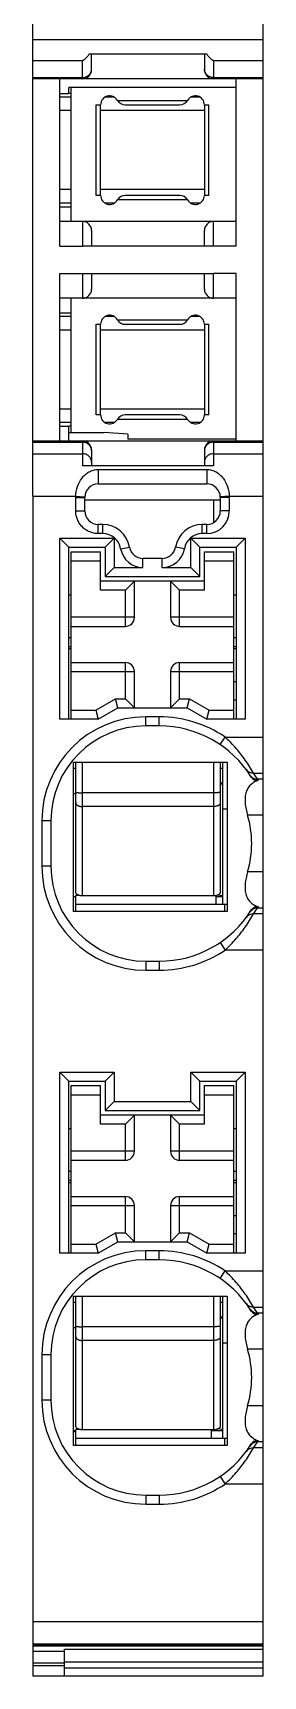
# Model space of a CAD drawing. Header units: millimetres. Extents: x 232 to 245, y 345 to 526.
# Drawn here: x 232.1 to 244.8, y 344.9 to 435.7 of the extents above; entities that cross this region are included whole.
import ezdxf

# ---------------------------------------------------------------- set-up
doc = ezdxf.new("R2010")
doc.units = ezdxf.units.MM
doc.header["$LTSCALE"] = 23.1
for name, color, linetype in [('0207B17700_DXF_CONTINUOUS_LINE', 7, 'CONTINUOUS'), ('0207B21300_DXF_CONTINUOUS_LINE', 7, 'CONTINUOUS'), ('0207L2XX00_DXF_CONTINUOUS_LINE', 7, 'CONTINUOUS'), ('0207P8XX00_DXF_CONTINUOUS_LINE', 7, 'CONTINUOUS')]:
    doc.layers.add(name, color=color, linetype=linetype)

msp = doc.modelspace()

# ---------------------------------------------------------------- linework, layer by layer
at = {"layer": '0207B17700_DXF_CONTINUOUS_LINE', "linetype": 'Continuous'}
for p, q in [((234.199, 425.235), (234.199, 432.638)), ((235.574, 431.672), (235.824, 431.672)), ((235.574, 426.672), (235.574, 431.672)), ((235.824, 426.672), (235.824, 431.672)), ((236.757, 431.922), (240.64, 431.922)), ((237.19, 431.672), (240.207, 431.672)), ((241.573, 431.672), (241.823, 431.672)), ((241.573, 431.672), (241.573, 426.672)), ((241.823, 426.672), (241.823, 431.672)), ((235.824, 426.672), (235.574, 426.672)), ((240.64, 426.422), (236.757, 426.422)), ((240.207, 426.672), (237.19, 426.672)), ((241.823, 426.672), (241.573, 426.672)), ((234.199, 413.579), (234.199, 420.985)), ((235.574, 419.547), (235.824, 419.547)), ((235.574, 414.547), (235.574, 419.547)), ((235.824, 414.547), (235.824, 419.547)), ((236.757, 419.797), (240.64, 419.797)), ((237.19, 419.547), (240.207, 419.547)), ((241.573, 419.547), (241.823, 419.547)), ((241.573, 419.547), (241.573, 414.547)), ((241.823, 414.547), (241.823, 419.547)), ((235.824, 414.547), (235.574, 414.547)), ((240.64, 414.297), (236.757, 414.297)), ((240.207, 414.547), (237.19, 414.547)), ((241.823, 414.547), (241.573, 414.547)), ((234.449, 387.11), (234.449, 387.985)), ((234.675, 387.985), (234.449, 387.985)), ((242.199, 387.98), (242.199, 387.485)), ((242.824, 387.485), (234.449, 387.485)), ((242.699, 387.11), (242.699, 387.485)), ((234.449, 357.61), (234.449, 358.484)), ((234.677, 358.484), (234.449, 358.484)), ((242.824, 357.984), (234.449, 357.984)), ((241.949, 358.469), (241.949, 357.984)), ((242.699, 357.61), (242.699, 357.984))]:
    msp.add_line(p, q, dxfattribs=at)
for centre, start, end in [((236.324, 431.672), 30, 180), ((241.073, 431.672), 0, 150), ((237.19, 432.172), 210, 270), ((240.207, 432.172), 270, 330), ((236.324, 426.672), 180, 330), ((237.19, 426.172), 90, 150), ((240.207, 426.172), 30, 90), ((241.073, 426.672), 210, 0), ((236.324, 419.547), 30, 180), ((237.19, 420.047), 210, 270), ((240.207, 420.047), 270, 330), ((241.073, 419.547), 0, 150), ((236.324, 414.547), 180, 330), ((237.19, 414.047), 90, 150), ((240.207, 414.047), 30, 90), ((241.073, 414.547), 210, 0)]:
    msp.add_arc(centre, 0.5, start, end, dxfattribs=at)
at = {"layer": '0207B21300_DXF_CONTINUOUS_LINE', "linetype": 'Continuous'}
for p, q in [((242.074, 409.857), (242.074, 408.585)), ((234.449, 388.165), (234.449, 395.36)), ((234.824, 387.969), (234.824, 395.36)), ((242.074, 395.36), (242.074, 387.969)), ((242.449, 395.36), (242.449, 388.165)), ((242.074, 393.663), (234.824, 393.663)), ((242.074, 392.907), (234.824, 392.907)), ((242.074, 387.969), (234.824, 387.969)), ((234.449, 358.665), (234.449, 365.86)), ((234.824, 358.469), (234.824, 365.86)), ((242.074, 365.86), (242.074, 358.469)), ((242.449, 365.86), (242.449, 358.665)), ((242.074, 364.163), (234.824, 364.163)), ((242.074, 363.407), (234.824, 363.407)), ((242.074, 358.469), (234.824, 358.469))]:
    msp.add_line(p, q, dxfattribs=at)
for points, knots in [([(234.449, 393.698), (234.449, 393.697), (234.449, 393.696), (234.451, 393.694), (234.453, 393.693), (234.456, 393.691), (234.46, 393.689), (234.465, 393.688), (234.471, 393.686), (234.48, 393.684), (234.494, 393.681), (234.513, 393.679), (234.535, 393.676), (234.559, 393.673), (234.587, 393.671), (234.616, 393.669), (234.648, 393.667), (234.693, 393.666), (234.752, 393.664), (234.799, 393.663), (234.824, 393.663)], [0, 0, 0, 0, 0.004604, 0.010294, 0.017686, 0.027052, 0.038515, 0.052121, 0.067886, 0.085798, 0.127962, 0.178311, 0.236419, 0.301763, 0.373739, 0.451673, 0.534832, 0.622425, 0.807547, 1, 1, 1, 1]), ([(242.449, 393.698), (242.449, 393.697), (242.448, 393.696), (242.447, 393.694), (242.445, 393.693), (242.441, 393.691), (242.437, 393.689), (242.432, 393.688), (242.427, 393.686), (242.417, 393.684), (242.404, 393.681), (242.385, 393.679), (242.363, 393.676), (242.338, 393.673), (242.311, 393.671), (242.281, 393.669), (242.25, 393.667), (242.205, 393.666), (242.146, 393.664), (242.098, 393.663), (242.074, 393.663)], [0, 0, 0, 0, 0.004604, 0.010294, 0.017686, 0.027052, 0.038515, 0.052121, 0.067886, 0.085798, 0.127962, 0.178311, 0.236419, 0.301763, 0.373739, 0.451673, 0.534832, 0.622425, 0.807547, 1, 1, 1, 1]), ([(234.449, 393.103), (234.449, 393.097), (234.45, 393.084), (234.456, 393.064), (234.465, 393.046), (234.477, 393.027), (234.493, 393.01), (234.512, 392.993), (234.534, 392.978), (234.559, 392.964), (234.586, 392.951), (234.626, 392.935), (234.681, 392.92), (234.751, 392.909), (234.799, 392.907), (234.824, 392.907)], [0, 0, 0, 0, 0.042111, 0.085265, 0.130392, 0.178241, 0.229345, 0.284029, 0.342434, 0.404545, 0.47022, 0.539213, 0.685683, 0.84064, 1, 1, 1, 1]), ([(242.449, 393.103), (242.449, 393.097), (242.448, 393.084), (242.442, 393.064), (242.433, 393.046), (242.42, 393.027), (242.404, 393.01), (242.385, 392.993), (242.363, 392.978), (242.339, 392.964), (242.311, 392.951), (242.271, 392.935), (242.216, 392.92), (242.146, 392.909), (242.098, 392.907), (242.074, 392.907)], [0, 0, 0, 0, 0.042111, 0.085265, 0.130392, 0.178241, 0.229345, 0.284029, 0.342434, 0.404545, 0.47022, 0.539213, 0.685683, 0.84064, 1, 1, 1, 1]), ([(234.465, 388.108), (234.46, 388.117), (234.454, 388.131), (234.45, 388.151), (234.449, 388.16), (234.449, 388.165)], [0, 0, 0, 0, 0.512522, 0.757979, 1, 1, 1, 1]), ([(234.577, 388.017), (234.564, 388.023), (234.546, 388.033), (234.524, 388.047), (234.496, 388.068), (234.476, 388.089), (234.465, 388.108)], [0, 0, 0, 0, 0.284999, 0.418891, 0.54687, 1, 1, 1, 1]), ([(234.675, 387.985), (234.657, 387.989), (234.624, 387.998), (234.592, 388.01), (234.577, 388.017)], [0, 0, 0, 0, 0.516049, 1, 1, 1, 1]), ([(234.824, 387.969), (234.798, 387.969), (234.748, 387.971), (234.699, 387.979), (234.675, 387.985)], [0, 0, 0, 0, 0.507613, 1, 1, 1, 1]), ([(242.199, 387.98), (242.178, 387.976), (242.137, 387.97), (242.095, 387.969), (242.074, 387.969)], [0, 0, 0, 0, 0.494752, 1, 1, 1, 1]), ([(242.321, 388.017), (242.302, 388.009), (242.262, 387.994), (242.221, 387.984), (242.199, 387.98)], [0, 0, 0, 0, 0.481576, 1, 1, 1, 1]), ([(242.449, 388.165), (242.449, 388.158), (242.447, 388.144), (242.441, 388.123), (242.43, 388.103), (242.415, 388.083), (242.397, 388.065), (242.375, 388.047), (242.349, 388.031), (242.331, 388.022), (242.321, 388.017)], [0, 0, 0, 0, 0.101905, 0.206755, 0.31714, 0.435053, 0.561832, 0.698195, 0.844333, 1, 1, 1, 1]), ([(234.449, 364.198), (234.449, 364.197), (234.449, 364.196), (234.451, 364.194), (234.453, 364.193), (234.456, 364.191), (234.46, 364.189), (234.465, 364.188), (234.471, 364.186), (234.48, 364.184), (234.494, 364.181), (234.513, 364.179), (234.535, 364.176), (234.559, 364.173), (234.587, 364.171), (234.616, 364.169), (234.648, 364.167), (234.693, 364.166), (234.752, 364.164), (234.799, 364.163), (234.824, 364.163)], [0, 0, 0, 0, 0.004604, 0.010294, 0.017686, 0.027052, 0.038515, 0.052121, 0.067886, 0.085798, 0.127962, 0.178311, 0.236419, 0.301763, 0.373739, 0.451673, 0.534832, 0.622425, 0.807547, 1, 1, 1, 1]), ([(242.449, 364.198), (242.449, 364.197), (242.448, 364.196), (242.447, 364.194), (242.445, 364.193), (242.441, 364.191), (242.437, 364.189), (242.432, 364.188), (242.427, 364.186), (242.417, 364.184), (242.404, 364.181), (242.385, 364.179), (242.363, 364.176), (242.338, 364.173), (242.311, 364.171), (242.281, 364.169), (242.25, 364.167), (242.205, 364.166), (242.146, 364.164), (242.098, 364.163), (242.074, 364.163)], [0, 0, 0, 0, 0.004604, 0.010294, 0.017686, 0.027052, 0.038515, 0.052121, 0.067886, 0.085798, 0.127962, 0.178311, 0.236419, 0.301763, 0.373739, 0.451673, 0.534832, 0.622425, 0.807547, 1, 1, 1, 1]), ([(234.449, 363.603), (234.449, 363.597), (234.45, 363.584), (234.456, 363.564), (234.465, 363.546), (234.477, 363.527), (234.493, 363.51), (234.512, 363.493), (234.534, 363.478), (234.559, 363.464), (234.586, 363.451), (234.626, 363.435), (234.681, 363.42), (234.751, 363.409), (234.799, 363.407), (234.824, 363.407)], [0, 0, 0, 0, 0.042111, 0.085265, 0.130392, 0.178241, 0.229345, 0.284029, 0.342434, 0.404545, 0.47022, 0.539213, 0.685683, 0.84064, 1, 1, 1, 1]), ([(242.449, 363.603), (242.449, 363.597), (242.448, 363.584), (242.442, 363.564), (242.433, 363.546), (242.42, 363.527), (242.404, 363.51), (242.385, 363.493), (242.363, 363.478), (242.339, 363.464), (242.311, 363.451), (242.271, 363.435), (242.216, 363.42), (242.146, 363.409), (242.098, 363.407), (242.074, 363.407)], [0, 0, 0, 0, 0.042111, 0.085265, 0.130392, 0.178241, 0.229345, 0.284029, 0.342434, 0.404545, 0.47022, 0.539213, 0.685683, 0.84064, 1, 1, 1, 1]), ([(234.465, 358.608), (234.46, 358.617), (234.454, 358.631), (234.45, 358.651), (234.449, 358.66), (234.449, 358.665)], [0, 0, 0, 0, 0.512522, 0.757979, 1, 1, 1, 1]), ([(242.449, 358.665), (242.449, 358.659), (242.448, 358.646), (242.442, 358.626), (242.433, 358.607), (242.42, 358.589), (242.404, 358.572), (242.385, 358.555), (242.363, 358.54), (242.339, 358.526), (242.311, 358.513), (242.271, 358.497), (242.216, 358.482), (242.146, 358.471), (242.098, 358.469), (242.074, 358.469)], [0, 0, 0, 0, 0.042111, 0.085265, 0.130392, 0.178241, 0.229345, 0.284029, 0.342434, 0.404545, 0.47022, 0.539213, 0.685683, 0.84064, 1, 1, 1, 1]), ([(234.577, 358.517), (234.564, 358.523), (234.546, 358.533), (234.524, 358.547), (234.496, 358.568), (234.476, 358.589), (234.465, 358.608)], [0, 0, 0, 0, 0.284999, 0.418891, 0.54687, 1, 1, 1, 1]), ([(234.677, 358.484), (234.659, 358.488), (234.625, 358.497), (234.592, 358.51), (234.577, 358.517)], [0, 0, 0, 0, 0.516334, 1, 1, 1, 1]), ([(234.824, 358.469), (234.799, 358.469), (234.75, 358.471), (234.701, 358.479), (234.677, 358.484)], [0, 0, 0, 0, 0.507329, 1, 1, 1, 1])]:
    msp.add_open_spline(points, degree=3, knots=knots, dxfattribs=at)
at = {"layer": '0207L2XX00_DXF_CONTINUOUS_LINE', "linetype": 'Continuous'}
for p, q in [((234.199, 406.985), (235.824, 406.985)), ((234.199, 397.735), (234.199, 406.985)), ((235.824, 404.86), (235.824, 406.985)), ((241.574, 406.985), (243.199, 406.985)), ((241.574, 404.86), (241.574, 406.985)), ((243.199, 397.735), (243.199, 406.985)), ((234.199, 406.485), (235.824, 406.485)), ((241.574, 406.485), (243.199, 406.485)), ((241.574, 405.36), (235.824, 405.36)), ((237.699, 405.36), (237.199, 404.86)), ((237.699, 403.36), (237.699, 405.36)), ((239.699, 405.36), (239.699, 403.36)), ((239.699, 405.36), (240.199, 404.86)), ((237.199, 404.86), (235.824, 404.86)), ((237.199, 402.86), (237.199, 404.86)), ((241.574, 404.86), (240.199, 404.86)), ((240.199, 402.86), (240.199, 404.86)), ((237.699, 403.36), (234.199, 403.36)), ((243.199, 403.36), (239.699, 403.36)), ((234.199, 402.86), (237.199, 402.86)), ((240.199, 402.86), (243.199, 402.86)), ((234.199, 400.86), (237.199, 400.86)), ((237.199, 398.86), (237.199, 400.86)), ((240.199, 400.86), (243.199, 400.86)), ((240.199, 398.86), (240.199, 400.86)), ((234.199, 400.36), (237.699, 400.36)), ((237.699, 398.36), (237.699, 400.36)), ((239.699, 400.36), (243.199, 400.36)), ((239.699, 400.36), (239.699, 398.36)), ((235.565, 398.235), (236.647, 398.86)), ((236.647, 398.86), (237.199, 398.86)), ((236.781, 398.36), (236.647, 398.86)), ((237.699, 398.36), (237.199, 398.86)), ((239.699, 398.36), (240.199, 398.86)), ((240.199, 398.86), (240.75, 398.86)), ((240.616, 398.36), (240.75, 398.86)), ((240.75, 398.86), (241.833, 398.235)), ((234.199, 398.235), (235.565, 398.235)), ((235.565, 398.235), (235.699, 397.735)), ((241.699, 397.735), (241.833, 398.235)), ((241.833, 398.235), (243.199, 398.235)), ((234.199, 377.485), (235.824, 377.485)), ((234.199, 368.235), (234.199, 377.485)), ((234.199, 376.985), (235.824, 376.985)), ((235.824, 375.36), (235.824, 377.485)), ((241.574, 377.485), (243.199, 377.485)), ((241.574, 375.36), (241.574, 377.485)), ((241.574, 376.985), (243.199, 376.985)), ((243.199, 368.235), (243.199, 377.485)), ((241.574, 375.86), (235.824, 375.86)), ((237.199, 375.36), (235.824, 375.36)), ((237.699, 375.86), (237.199, 375.36)), ((237.199, 373.36), (237.199, 375.36)), ((237.699, 373.86), (237.699, 375.86)), ((239.699, 375.86), (239.699, 373.86)), ((239.699, 375.86), (240.199, 375.36)), ((241.574, 375.36), (240.199, 375.36)), ((240.199, 373.36), (240.199, 375.36)), ((237.699, 373.86), (234.199, 373.86)), ((234.199, 373.36), (237.199, 373.36)), ((243.199, 373.86), (239.699, 373.86)), ((240.199, 373.36), (243.199, 373.36)), ((234.199, 371.36), (237.199, 371.36)), ((237.199, 369.36), (237.199, 371.36)), ((240.199, 371.36), (243.199, 371.36)), ((240.199, 369.36), (240.199, 371.36)), ((234.199, 370.86), (237.699, 370.86)), ((237.699, 368.86), (237.699, 370.86)), ((239.699, 370.86), (243.199, 370.86)), ((239.699, 370.86), (239.699, 368.86)), ((234.199, 368.735), (235.565, 368.735)), ((235.565, 368.735), (236.647, 369.36)), ((235.565, 368.735), (235.699, 368.235)), ((236.647, 369.36), (237.199, 369.36)), ((236.781, 368.86), (236.647, 369.36)), ((237.699, 368.86), (237.199, 369.36)), ((239.699, 368.86), (240.199, 369.36)), ((240.199, 369.36), (240.75, 369.36)), ((240.616, 368.86), (240.75, 369.36)), ((240.75, 369.36), (241.833, 368.735)), ((241.699, 368.235), (241.833, 368.735)), ((241.833, 368.735), (243.199, 368.735))]:
    msp.add_line(p, q, dxfattribs=at)
for centre, start, end in [((237.199, 403.36), 270, 0), ((240.199, 403.36), 180, 270), ((237.199, 400.36), 0, 90), ((240.199, 400.36), 90, 180), ((237.199, 373.86), 270, 0), ((240.199, 373.86), 180, 270), ((237.199, 370.86), 0, 90), ((240.199, 370.86), 90, 180)]:
    msp.add_arc(centre, 0.5, start, end, dxfattribs=at)
at = {"layer": '0207P8XX00_DXF_CONTINUOUS_LINE', "linetype": 'Continuous'}
for p, q in [((232.074, 435.292), (232.074, 437.36)), ((244.824, 435.292), (244.824, 436.985)), ((232.074, 435.292), (244.824, 435.292)), ((232.074, 410.047), (232.074, 435.292)), ((244.824, 394.422), (244.824, 435.292)), ((232.074, 434.126), (234.824, 434.126)), ((234.824, 433.11), (234.824, 434.126)), ((235.197, 434.485), (241.701, 434.485)), ((235.324, 433.61), (235.324, 434.485)), ((241.574, 434.485), (241.574, 433.61)), ((242.074, 434.126), (244.824, 434.126)), ((242.074, 434.126), (242.074, 433.11)), ((232.074, 433.184), (234.824, 433.184)), ((244.824, 433.11), (232.074, 433.11)), ((233.574, 423.86), (233.574, 433.11)), ((242.074, 433.184), (244.824, 433.184)), ((243.324, 423.86), (243.324, 433.11)), ((233.574, 432.296), (234.074, 432.296)), ((243.324, 432.638), (234.074, 432.638)), ((234.074, 432.295), (234.074, 432.638)), ((234.199, 432.295), (234.074, 432.295)), ((234.199, 432.101), (233.574, 432.101)), ((234.199, 431.352), (233.574, 431.352)), ((241.573, 431.352), (235.824, 431.352)), ((236.579, 432.101), (236.069, 432.101)), ((241.328, 432.101), (240.818, 432.101)), ((234.199, 426.992), (233.574, 426.992)), ((241.573, 426.992), (235.824, 426.992)), ((234.199, 426.242), (233.574, 426.242)), ((233.574, 426.047), (234.199, 426.047)), ((236.577, 426.242), (236.071, 426.242)), ((241.326, 426.242), (240.82, 426.242)), ((243.324, 425.235), (233.574, 425.235)), ((234.824, 425.235), (234.824, 423.86)), ((242.074, 423.86), (242.074, 425.235)), ((235.324, 424.735), (235.324, 423.86)), ((241.574, 423.86), (241.574, 424.735)), ((233.574, 423.86), (234.824, 423.86)), ((242.074, 423.86), (234.824, 423.86)), ((243.324, 423.86), (242.074, 423.86)), ((233.574, 422.36), (234.824, 422.36)), ((233.574, 413.11), (233.574, 422.36)), ((234.824, 422.36), (242.074, 422.36)), ((234.824, 422.36), (234.824, 420.985)), ((235.324, 422.36), (235.324, 421.485)), ((241.574, 421.485), (241.574, 422.36)), ((243.324, 422.36), (242.074, 422.36)), ((242.074, 420.985), (242.074, 422.36)), ((243.324, 413.11), (243.324, 422.36)), ((243.324, 420.985), (233.574, 420.985)), ((234.199, 420.172), (233.574, 420.172)), ((234.199, 419.978), (233.574, 419.978)), ((236.577, 419.978), (236.071, 419.978)), ((241.326, 419.978), (240.82, 419.978)), ((234.199, 419.228), (233.574, 419.228)), ((241.573, 419.228), (235.824, 419.228)), ((234.199, 414.868), (233.574, 414.868)), ((234.199, 414.118), (233.574, 414.118)), ((241.573, 414.868), (235.824, 414.868)), ((236.579, 414.118), (236.069, 414.118)), ((241.328, 414.118), (240.818, 414.118)), ((232.074, 413.11), (244.824, 413.11)), ((233.574, 413.924), (234.074, 413.924)), ((234.199, 413.924), (234.074, 413.924)), ((234.074, 413.581), (234.074, 413.924)), ((234.074, 413.579), (236.025, 413.579)), ((234.074, 413.11), (234.074, 413.579)), ((234.824, 413.11), (234.824, 412.401)), ((237.324, 413.475), (236.025, 413.579)), ((237.324, 413.475), (237.324, 413.198)), ((243.324, 413.198), (237.324, 413.198)), ((242.074, 413.11), (242.074, 412.401)), ((232.074, 413.036), (234.824, 413.036)), ((232.074, 412.401), (234.824, 412.401)), ((234.824, 412.399), (234.824, 411.735)), ((235.324, 412.61), (235.324, 411.735)), ((241.574, 412.61), (241.574, 411.735)), ((242.074, 413.036), (244.824, 413.036)), ((242.074, 412.401), (244.824, 412.401)), ((242.074, 412.399), (242.074, 411.735)), ((242.074, 411.735), (234.824, 411.735)), ((235.699, 411.532), (241.699, 411.532)), ((235.699, 411.532), (235.699, 410.735)), ((241.699, 411.532), (241.699, 410.735)), ((235.699, 410.735), (241.699, 410.735)), ((232.074, 410.047), (234.451, 410.047)), ((232.074, 410.047), (232.074, 344.86)), ((234.449, 409.985), (234.949, 409.985)), ((234.449, 409.235), (234.449, 409.985)), ((234.451, 410.047), (234.95, 410.022)), ((234.949, 409.235), (234.949, 409.985)), ((234.949, 409.857), (242.449, 409.857)), ((242.947, 410.047), (242.448, 410.022)), ((242.949, 409.985), (242.449, 409.985)), ((242.449, 409.985), (242.449, 409.235)), ((242.947, 410.047), (244.824, 410.047)), ((242.949, 409.985), (242.949, 409.235)), ((234.449, 409.235), (234.949, 409.235)), ((242.949, 409.235), (242.449, 409.235)), ((233.574, 407.735), (236.574, 407.735)), ((233.574, 397.735), (233.574, 407.735)), ((234.074, 407.235), (233.574, 407.735)), ((235.949, 408.485), (235.699, 408.485)), ((235.699, 407.985), (235.699, 408.485)), ((235.949, 407.985), (235.699, 407.985)), ((235.949, 407.985), (235.949, 408.485)), ((236.074, 407.235), (236.574, 407.735)), ((236.574, 407.735), (236.574, 406.11)), ((240.824, 407.735), (243.824, 407.735)), ((240.824, 406.11), (240.824, 407.735)), ((241.324, 407.235), (240.824, 407.735)), ((241.699, 408.485), (241.449, 408.485)), ((241.449, 407.985), (241.449, 408.485)), ((241.699, 407.985), (241.449, 407.985)), ((241.699, 407.985), (241.699, 408.485)), ((243.324, 407.235), (243.824, 407.735)), ((243.824, 407.735), (243.824, 397.735)), ((234.074, 407.235), (236.074, 407.235)), ((234.074, 397.735), (234.074, 407.235)), ((236.074, 407.235), (236.074, 405.61)), ((236.935, 407.151), (237.428, 407.235)), ((240.463, 407.151), (239.97, 407.235)), ((241.324, 407.235), (243.324, 407.235)), ((241.324, 405.61), (241.324, 407.235)), ((243.324, 407.235), (243.324, 397.735)), ((236.074, 405.61), (236.574, 406.11)), ((236.574, 406.11), (238.168, 406.11)), ((239.23, 406.61), (238.168, 406.61)), ((238.168, 406.11), (238.168, 406.61)), ((239.23, 406.11), (239.23, 406.61)), ((239.23, 406.11), (240.824, 406.11)), ((241.324, 405.61), (240.824, 406.11)), ((236.074, 405.61), (241.324, 405.61)), ((234.074, 404.61), (234.199, 404.61)), ((243.199, 404.61), (243.324, 404.61)), ((234.199, 402.235), (234.074, 402.235)), ((243.324, 402.235), (243.199, 402.235)), ((234.199, 401.735), (234.074, 401.735)), ((234.074, 401.631), (234.199, 401.631)), ((243.324, 401.735), (243.199, 401.735)), ((243.199, 401.631), (243.324, 401.631)), ((243.324, 399.794), (243.199, 399.794)), ((243.324, 398.789), (243.199, 398.789)), ((235.699, 397.735), (233.574, 397.735)), ((235.699, 397.735), (236.781, 398.36)), ((236.781, 398.36), (240.616, 398.36)), ((239.074, 397.86), (238.324, 397.86)), ((238.324, 397.36), (238.324, 397.86)), ((239.074, 397.36), (239.074, 397.86)), ((240.616, 398.36), (241.699, 397.735)), ((243.824, 397.735), (241.699, 397.735)), ((239.074, 397.36), (238.324, 397.36)), ((242.434, 396.331), (242.714, 396.745)), ((242.714, 396.745), (244.824, 396.745)), ((234.324, 395.36), (242.824, 395.36)), ((234.324, 387.11), (234.324, 395.36)), ((234.449, 395.006), (234.324, 395.006)), ((242.574, 395.006), (242.449, 395.006)), ((242.824, 395.34), (242.574, 395.34)), ((242.574, 395.34), (242.574, 387.485)), ((242.824, 395.36), (242.824, 387.11)), ((242.449, 394.066), (242.574, 394.228)), ((244.284, 394.746), (244.824, 394.746)), ((244.824, 394.422), (244.511, 394.422)), ((244.824, 387.298), (244.824, 394.422)), ((234.324, 393.631), (234.449, 393.631)), ((242.824, 392.755), (242.574, 392.755)), ((244.824, 392.422), (243.96, 392.422)), ((233.074, 392.11), (232.574, 392.11)), ((232.574, 392.11), (232.574, 389.61)), ((233.074, 392.11), (233.074, 389.61)), ((233.074, 389.61), (232.574, 389.61)), ((244.824, 389.297), (243.96, 389.297)), ((234.324, 387.927), (234.449, 387.927)), ((242.199, 387.927), (242.574, 387.927)), ((242.574, 387.963), (242.281, 388.001)), ((242.824, 387.11), (234.324, 387.11)), ((244.824, 386.974), (244.284, 386.974)), ((244.824, 387.298), (244.511, 387.298)), ((244.824, 364.922), (244.824, 387.298)), ((242.434, 385.389), (242.714, 384.974)), ((244.824, 384.974), (242.714, 384.974)), ((238.324, 384.36), (239.074, 384.36)), ((238.324, 384.36), (238.324, 383.86)), ((239.074, 384.36), (239.074, 383.86)), ((238.324, 383.86), (239.074, 383.86)), ((233.574, 378.235), (236.574, 378.235)), ((233.574, 368.235), (233.574, 378.235)), ((234.074, 377.735), (233.574, 378.235)), ((234.074, 377.735), (236.074, 377.735)), ((234.074, 368.235), (234.074, 377.735)), ((236.074, 377.735), (236.574, 378.235)), ((236.074, 377.735), (236.074, 376.11)), ((236.574, 378.235), (236.574, 376.61)), ((240.824, 378.235), (243.824, 378.235)), ((240.824, 376.61), (240.824, 378.235)), ((241.324, 377.735), (240.824, 378.235)), ((241.324, 377.735), (243.324, 377.735)), ((241.324, 376.11), (241.324, 377.735)), ((243.324, 377.735), (243.824, 378.235)), ((243.324, 377.735), (243.324, 368.235)), ((243.824, 378.235), (243.824, 368.235)), ((236.074, 376.11), (236.574, 376.61)), ((236.074, 376.11), (241.324, 376.11)), ((236.574, 376.61), (240.824, 376.61)), ((241.324, 376.11), (240.824, 376.61)), ((234.074, 375.11), (234.199, 375.11)), ((243.199, 375.11), (243.324, 375.11)), ((234.199, 372.735), (234.074, 372.735)), ((243.324, 372.735), (243.199, 372.735)), ((234.199, 372.235), (234.074, 372.235)), ((234.074, 372.131), (234.199, 372.131)), ((243.324, 372.235), (243.199, 372.235)), ((243.199, 372.131), (243.324, 372.131)), ((243.324, 370.294), (243.199, 370.294)), ((235.699, 368.235), (236.781, 368.86)), ((236.781, 368.86), (240.616, 368.86)), ((240.616, 368.86), (241.699, 368.235)), ((243.324, 369.289), (243.199, 369.289)), ((235.699, 368.235), (233.574, 368.235)), ((239.074, 368.36), (238.324, 368.36)), ((238.324, 367.86), (238.324, 368.36)), ((239.074, 367.86), (238.324, 367.86)), ((239.074, 367.86), (239.074, 368.36)), ((243.824, 368.235), (241.699, 368.235)), ((242.434, 366.831), (242.714, 367.245)), ((242.714, 367.245), (244.824, 367.245)), ((234.324, 365.86), (242.824, 365.86)), ((234.324, 357.61), (234.324, 365.86)), ((234.449, 365.506), (234.324, 365.506)), ((242.574, 365.506), (242.449, 365.506)), ((242.824, 365.84), (242.574, 365.84)), ((242.574, 365.84), (242.574, 357.985)), ((242.824, 365.86), (242.824, 357.61)), ((244.284, 365.246), (244.824, 365.246)), ((234.324, 364.131), (234.449, 364.131)), ((242.449, 364.566), (242.574, 364.728)), ((244.824, 364.922), (244.511, 364.922)), ((244.824, 357.798), (244.824, 364.922)), ((242.824, 363.255), (242.574, 363.255)), ((233.074, 362.61), (232.574, 362.61)), ((232.574, 362.61), (232.574, 360.11)), ((233.074, 362.61), (233.074, 360.11)), ((244.824, 362.922), (243.96, 362.922)), ((233.074, 360.11), (232.574, 360.11)), ((244.824, 359.797), (243.96, 359.797)), ((234.324, 358.427), (234.449, 358.427)), ((234.449, 358.36), (234.324, 358.36)), ((241.949, 358.427), (242.574, 358.427)), ((242.574, 358.483), (242.319, 358.516)), ((244.824, 357.798), (244.511, 357.798)), ((244.824, 347.865), (244.824, 357.798)), ((242.824, 357.61), (234.324, 357.61)), ((244.824, 357.474), (244.284, 357.474)), ((242.434, 355.889), (242.714, 355.474)), ((244.824, 355.474), (242.714, 355.474)), ((238.324, 354.86), (239.074, 354.86)), ((238.324, 354.86), (238.324, 354.36)), ((238.324, 354.36), (239.074, 354.36)), ((239.074, 354.86), (239.074, 354.36)), ((244.824, 347.865), (232.074, 347.865)), ((244.824, 344.86), (244.824, 347.865)), ((244.824, 346.62), (232.074, 346.62)), ((233.824, 346.554), (232.074, 346.554)), ((232.074, 346.551), (233.824, 346.551)), ((244.824, 346.507), (232.074, 346.507)), ((233.824, 346.215), (232.074, 346.215)), ((233.824, 346.584), (244.824, 346.584)), ((233.824, 346.551), (233.824, 346.584)), ((233.824, 346.581), (244.824, 346.581)), ((233.824, 346.345), (244.824, 346.345)), ((233.824, 344.86), (233.824, 346.345)), ((233.824, 345.57), (232.074, 345.57)), ((233.824, 345.437), (232.074, 345.437)), ((244.824, 345.639), (233.824, 345.639)), ((244.824, 345.293), (233.824, 345.293)), ((244.824, 344.86), (232.074, 344.86))]:
    msp.add_line(p, q, dxfattribs=at)
for centre, radius, start, end in [((234.824, 433.61), 0.5, 270, 0), ((242.074, 433.61), 0.5, 180, 270), ((234.824, 424.735), 0.5, 0, 90), ((242.074, 424.735), 0.5, 90, 180), ((234.824, 421.485), 0.5, 270, 0), ((242.074, 421.485), 0.5, 180, 270), ((234.824, 412.61), 0.5, 0, 90), ((242.074, 412.61), 0.5, 90, 180), ((235.699, 409.985), 0.75, 90, 180), ((241.699, 409.985), 0.75, 0, 90), ((241.699, 409.985), 1.25, 0, 2.86598), ((235.699, 409.235), 0.75, 180, 270), ((241.699, 409.235), 1.25, 270, 0), ((241.699, 409.235), 0.75, 270, 0), ((235.949, 406.985), 1.5, 9.59407, 90), ((235.949, 406.985), 1, 9.59407, 90), ((241.449, 406.985), 1.5, 90, 170.40593), ((241.449, 406.985), 1, 90, 170.40593), ((238.168, 407.36), 1.25, 189.59407, 270), ((238.168, 407.36), 0.75, 189.59407, 270), ((239.23, 407.36), 0.75, 270, 350.40593), ((239.23, 407.36), 1.25, 270, 350.40593), ((238.324, 392.11), 5.75, 90, 180), ((239.074, 391.36), 6.5, 55.9458, 90), ((238.324, 392.11), 5.25, 90, 180), ((239.074, 391.36), 6, 31.90397, 90), ((244.284, 395.245), 0.5, 216.71835, 270.03531), ((244.511, 394.921), 0.5, 213.23114, 270.03214), ((239.074, 390.86), 6.5, 33.22614, 36.7138), ((240.468, 391.111), 5.226, 38.35243, 39.31166), ((238.699, 390.86), 5.488, 343.45959, 16.54041), ((238.324, 389.61), 5.75, 180, 270), ((238.324, 389.61), 5.25, 180, 270), ((239.074, 390.36), 6, 270, 328.09579), ((244.284, 386.474), 0.5, 89.96469, 143.28165), ((244.511, 386.798), 0.5, 89.96786, 146.76886), ((239.074, 390.86), 6.5, 323.2862, 326.77386), ((240.47, 390.607), 5.222, 320.68813, 321.64795), ((239.074, 390.36), 6.5, 270, 304.0542), ((238.324, 362.61), 5.75, 90, 180), ((238.324, 362.61), 5.25, 90, 180), ((239.074, 361.86), 6.5, 55.9458, 90), ((239.074, 361.86), 6, 31.90397, 90), ((244.284, 365.745), 0.5, 216.71835, 270.03531), ((244.511, 365.421), 0.5, 213.23114, 270.03214), ((239.074, 361.36), 6.5, 33.22614, 36.7138), ((240.468, 361.611), 5.226, 38.35243, 39.31166), ((238.699, 361.36), 5.488, 343.45959, 16.54041), ((238.324, 360.11), 5.75, 180, 270), ((238.324, 360.11), 5.25, 180, 270), ((244.511, 357.298), 0.5, 89.96786, 146.76886), ((239.074, 361.36), 6.5, 323.2862, 326.77386), ((240.47, 361.107), 5.222, 320.68813, 321.64795), ((239.074, 360.86), 6, 270, 328.09579), ((244.284, 356.974), 0.5, 89.96469, 143.28165), ((239.074, 360.86), 6.5, 270, 304.0542)]:
    msp.add_arc(centre, radius, start, end, dxfattribs=at)
for points, knots in [([(234.824, 434.126), (234.83, 434.126), (234.841, 434.129), (234.856, 434.137), (234.869, 434.144), (234.886, 434.155), (234.907, 434.168), (234.931, 434.186), (234.956, 434.204), (234.979, 434.224), (235.003, 434.245), (235.035, 434.275), (235.073, 434.315), (235.117, 434.367), (235.159, 434.423), (235.184, 434.464), (235.197, 434.485)], [0, 0, 0, 0, 0.035932, 0.065395, 0.09375, 0.121877, 0.178317, 0.235456, 0.293483, 0.352472, 0.412459, 0.473469, 0.598603, 0.728001, 0.861766, 1, 1, 1, 1]), ([(241.701, 434.485), (241.713, 434.464), (241.739, 434.423), (241.781, 434.367), (241.825, 434.315), (241.863, 434.275), (241.894, 434.245), (241.918, 434.224), (241.942, 434.204), (241.966, 434.186), (241.991, 434.168), (242.012, 434.155), (242.029, 434.144), (242.042, 434.137), (242.056, 434.129), (242.068, 434.126), (242.074, 434.126)], [0, 0, 0, 0, 0.138234, 0.271999, 0.401398, 0.526532, 0.587542, 0.64753, 0.706519, 0.764546, 0.821685, 0.878125, 0.906253, 0.934608, 0.96407, 1, 1, 1, 1]), ([(234.824, 433.184), (234.856, 433.184), (234.922, 433.19), (235.016, 433.217), (235.103, 433.26), (235.179, 433.319), (235.242, 433.391), (235.289, 433.473), (235.317, 433.561), (235.324, 433.623), (235.324, 433.654)], [0, 0, 0, 0, 0.12871, 0.256862, 0.383988, 0.509757, 0.634042, 0.756938, 0.878759, 1, 1, 1, 1]), ([(242.074, 433.184), (242.041, 433.184), (241.976, 433.19), (241.882, 433.217), (241.795, 433.26), (241.718, 433.319), (241.656, 433.391), (241.609, 433.473), (241.58, 433.561), (241.574, 433.623), (241.574, 433.654)], [0, 0, 0, 0, 0.12871, 0.256862, 0.383988, 0.509757, 0.634042, 0.756938, 0.878759, 1, 1, 1, 1]), ([(235.324, 412.565), (235.324, 412.596), (235.317, 412.658), (235.289, 412.747), (235.242, 412.829), (235.179, 412.901), (235.103, 412.959), (235.016, 413.003), (234.922, 413.03), (234.856, 413.036), (234.824, 413.036)], [0, 0, 0, 0, 0.121241, 0.243062, 0.365958, 0.490243, 0.616012, 0.743138, 0.87129, 1, 1, 1, 1]), ([(235.324, 411.93), (235.324, 411.96), (235.317, 412.022), (235.289, 412.111), (235.242, 412.193), (235.179, 412.265), (235.103, 412.324), (235.016, 412.368), (234.922, 412.394), (234.856, 412.401), (234.824, 412.401)], [0, 0, 0, 0, 0.121243, 0.243061, 0.365955, 0.490237, 0.616006, 0.743133, 0.871286, 1, 1, 1, 1]), ([(242.074, 413.036), (242.041, 413.036), (241.976, 413.03), (241.882, 413.003), (241.795, 412.959), (241.718, 412.901), (241.656, 412.829), (241.609, 412.747), (241.58, 412.658), (241.574, 412.596), (241.574, 412.565)], [0, 0, 0, 0, 0.12871, 0.256862, 0.383988, 0.509757, 0.634042, 0.756938, 0.878759, 1, 1, 1, 1]), ([(242.074, 412.401), (242.041, 412.401), (241.976, 412.394), (241.881, 412.368), (241.794, 412.324), (241.718, 412.265), (241.655, 412.193), (241.609, 412.111), (241.58, 412.022), (241.574, 411.96), (241.574, 411.93)], [0, 0, 0, 0, 0.128714, 0.256867, 0.383994, 0.509763, 0.634045, 0.756939, 0.878757, 1, 1, 1, 1]), ([(234.451, 410.047), (234.458, 410.229), (234.522, 410.586), (234.73, 410.988), (234.966, 411.247), (235.144, 411.376), (235.301, 411.453), (235.428, 411.498), (235.562, 411.525), (235.653, 411.532), (235.699, 411.532)], [0, 0, 0, 0, 0.255762, 0.50308, 0.62458, 0.746582, 0.808622, 0.871603, 0.935506, 1, 1, 1, 1]), ([(241.699, 411.532), (241.745, 411.532), (241.836, 411.525), (241.97, 411.498), (242.097, 411.453), (242.255, 411.376), (242.432, 411.247), (242.668, 410.988), (242.876, 410.586), (242.94, 410.229), (242.947, 410.047)], [0, 0, 0, 0, 0.064492, 0.128396, 0.191381, 0.253425, 0.375432, 0.496932, 0.744245, 1, 1, 1, 1]), ([(234.449, 409.985), (234.449, 409.99), (234.449, 410), (234.45, 410.016), (234.45, 410.032), (234.451, 410.042), (234.451, 410.047)], [0, 0, 0, 0, 0.249994, 0.500006, 0.749997, 1, 1, 1, 1]), ([(235.699, 407.985), (235.618, 407.985), (235.454, 408.001), (235.218, 408.072), (235, 408.189), (234.81, 408.345), (234.653, 408.536), (234.556, 408.717), (234.501, 408.871), (234.471, 408.991), (234.453, 409.112), (234.449, 409.194), (234.449, 409.235)], [0, 0, 0, 0, 0.124962, 0.249924, 0.374886, 0.499849, 0.624811, 0.749773, 0.81233, 0.874885, 0.937444, 1, 1, 1, 1]), ([(244.284, 394.746), (244.145, 394.995), (243.85, 395.468), (243.328, 396.141), (242.932, 396.548), (242.714, 396.745)], [0, 0, 0, 0, 0.335282, 0.653834, 1, 1, 1, 1]), ([(244.566, 394.353), (244.49, 394.33), (244.378, 394.286), (244.242, 394.204), (244.147, 394.131), (244.062, 394.045), (243.987, 393.945), (243.925, 393.832), (243.858, 393.659), (243.824, 393.466), (243.817, 393.262), (243.825, 393.099), (243.844, 392.932), (243.884, 392.704), (243.927, 392.535), (243.96, 392.422)], [0, 0, 0, 0, 0.104323, 0.15617, 0.208221, 0.26098, 0.315074, 0.371198, 0.430002, 0.557063, 0.625601, 0.697012, 0.770765, 0.846259, 1, 1, 1, 1]), ([(244.566, 394.353), (244.535, 394.344), (244.484, 394.335), (244.415, 394.341), (244.36, 394.356), (244.306, 394.383), (244.254, 394.423), (244.207, 394.473), (244.18, 394.511), (244.167, 394.531)], [0, 0, 0, 0, 0.20795, 0.318932, 0.437733, 0.566512, 0.705282, 0.851183, 1, 1, 1, 1]), ([(243.96, 389.297), (243.927, 389.185), (243.884, 389.015), (243.844, 388.787), (243.825, 388.62), (243.817, 388.457), (243.824, 388.254), (243.858, 388.061), (243.925, 387.888), (243.987, 387.775), (244.062, 387.675), (244.147, 387.589), (244.242, 387.515), (244.378, 387.433), (244.49, 387.389), (244.566, 387.366)], [0, 0, 0, 0, 0.153741, 0.229235, 0.302989, 0.374399, 0.442938, 0.569999, 0.628802, 0.684926, 0.73902, 0.791779, 0.84383, 0.895677, 1, 1, 1, 1]), ([(242.714, 384.974), (242.932, 385.172), (243.328, 385.578), (243.85, 386.252), (244.145, 386.725), (244.284, 386.974)], [0, 0, 0, 0, 0.346159, 0.664708, 1, 1, 1, 1]), ([(244.167, 387.189), (244.18, 387.209), (244.207, 387.247), (244.254, 387.297), (244.306, 387.336), (244.36, 387.364), (244.415, 387.379), (244.484, 387.384), (244.535, 387.376), (244.566, 387.366)], [0, 0, 0, 0, 0.148819, 0.29472, 0.433484, 0.562264, 0.681068, 0.792051, 1, 1, 1, 1]), ([(244.284, 365.246), (244.145, 365.495), (243.85, 365.968), (243.328, 366.641), (242.932, 367.048), (242.714, 367.245)], [0, 0, 0, 0, 0.335282, 0.653834, 1, 1, 1, 1]), ([(244.566, 364.853), (244.535, 364.844), (244.484, 364.835), (244.415, 364.841), (244.36, 364.856), (244.306, 364.883), (244.254, 364.923), (244.207, 364.973), (244.18, 365.011), (244.167, 365.031)], [0, 0, 0, 0, 0.20795, 0.318932, 0.437733, 0.566512, 0.705282, 0.851183, 1, 1, 1, 1]), ([(244.566, 364.853), (244.49, 364.83), (244.378, 364.786), (244.242, 364.704), (244.147, 364.631), (244.062, 364.545), (243.987, 364.445), (243.925, 364.332), (243.858, 364.159), (243.824, 363.966), (243.817, 363.762), (243.825, 363.599), (243.844, 363.432), (243.884, 363.204), (243.927, 363.035), (243.96, 362.922)], [0, 0, 0, 0, 0.104323, 0.15617, 0.208221, 0.26098, 0.315074, 0.371198, 0.430002, 0.557063, 0.625601, 0.697012, 0.770765, 0.846259, 1, 1, 1, 1]), ([(243.96, 359.797), (243.927, 359.685), (243.884, 359.515), (243.844, 359.287), (243.825, 359.12), (243.817, 358.957), (243.824, 358.754), (243.858, 358.561), (243.925, 358.388), (243.987, 358.275), (244.062, 358.175), (244.147, 358.089), (244.242, 358.015), (244.378, 357.933), (244.49, 357.889), (244.566, 357.866)], [0, 0, 0, 0, 0.153741, 0.229235, 0.302989, 0.374399, 0.442938, 0.569999, 0.628802, 0.684926, 0.73902, 0.791779, 0.84383, 0.895677, 1, 1, 1, 1]), ([(244.167, 357.689), (244.18, 357.709), (244.207, 357.747), (244.254, 357.797), (244.306, 357.836), (244.36, 357.864), (244.415, 357.879), (244.484, 357.884), (244.535, 357.876), (244.566, 357.866)], [0, 0, 0, 0, 0.148818, 0.29472, 0.433491, 0.56227, 0.68107, 0.792051, 1, 1, 1, 1]), ([(242.714, 355.474), (242.932, 355.672), (243.328, 356.078), (243.85, 356.752), (244.145, 357.225), (244.284, 357.474)], [0, 0, 0, 0, 0.346159, 0.664708, 1, 1, 1, 1])]:
    msp.add_open_spline(points, degree=3, knots=knots, dxfattribs=at)

doc.saveas('drawing.dxf')
